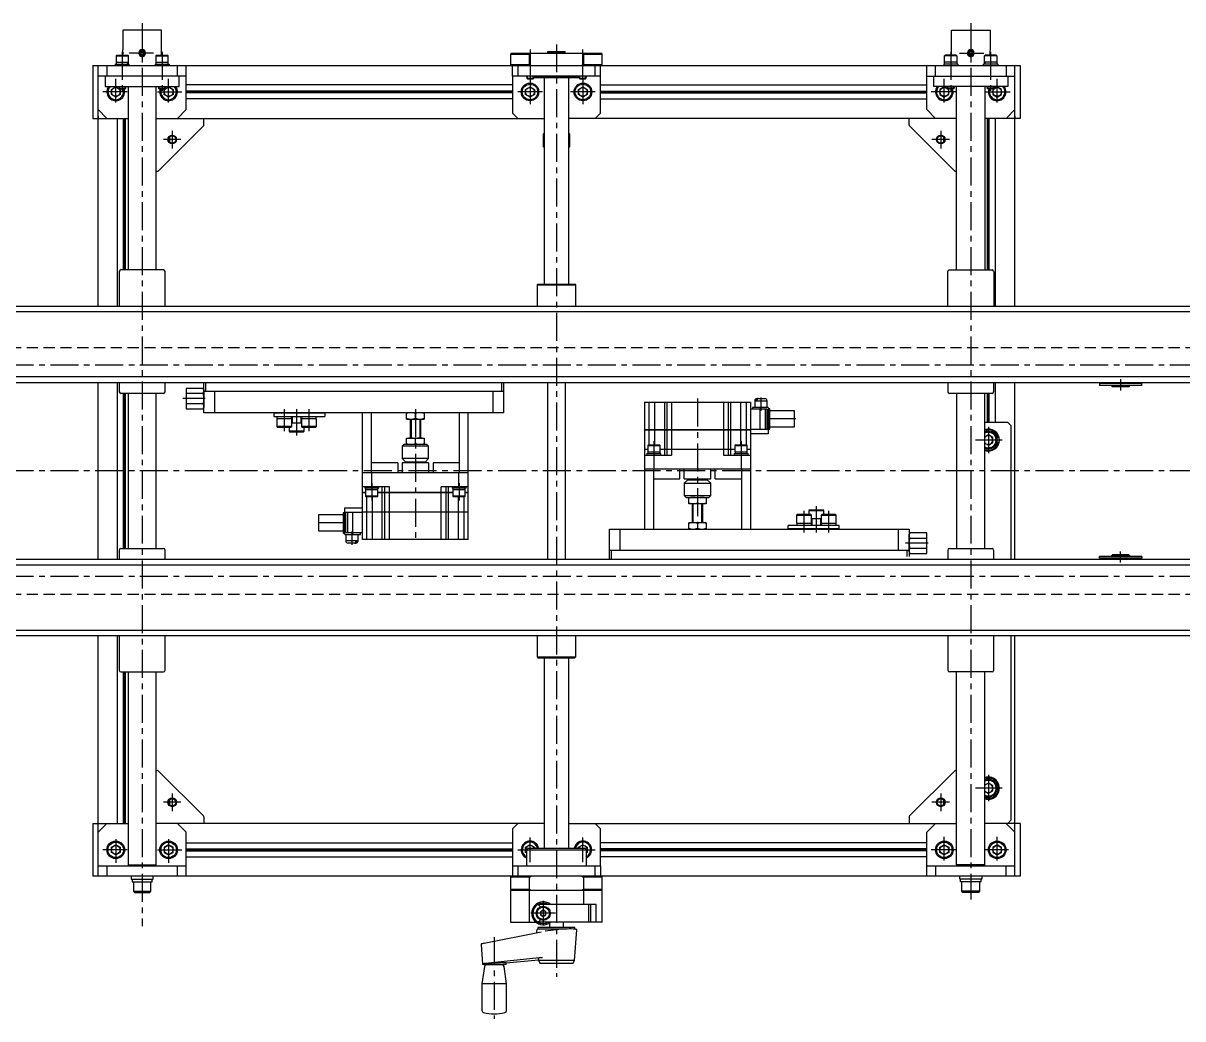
# Model space of a CAD drawing. Extents: x -5 to 1675, y -24 to 989.
# Drawn here: x 605 to 1263, y 405 to 970 of the extents above; entities that cross this region are included whole.
import ezdxf

# ---------------------------------------------------------------- set-up
doc = ezdxf.new("R2010")
doc.units = 0
doc.header["$LTSCALE"] = 0.5
doc.linetypes.add('CENTER', pattern=[50.8, 31.75, -6.35, 6.35, -6.35])
doc.linetypes.add('DASHED', pattern=[19.05, 12.7, -6.35])
doc.layers.get('0').update_dxf_attribs({"linetype": 'CONTINUOUS'})
for name, color, linetype in [('MSM_CENTER', 1, 'CENTER'), ('MSM_CONTINUOUS', 7, 'CONTINUOUS'), ('MSM_DASHED', 4, 'DASHED'), ('MSM_NARROW', 5, 'CONTINUOUS')]:
    doc.layers.add(name, color=color, linetype=linetype)

msp = doc.modelspace()

# ---------------------------------------------------------------- linework, layer by layer
at = {"color": 7, "linetype": 'CONTINUOUS'}
for p, q in [((1215.61, 765.8), (1215.61, 764.8)), ((1239.61, 765.8), (1215.61, 765.8)), ((1239.61, 764.8), (1215.61, 764.8)), ((1217.61, 766.3), (1217.61, 765.8)), ((1222.61, 764.8), (1222.61, 764.3)), ((1222.61, 764.3), (1222.91, 764)), ((1222.61, 764.3), (1232.61, 764.3)), ((1232.31, 764), (1222.91, 764)), ((1232.31, 764), (1232.61, 764.3)), ((1232.61, 764.3), (1232.61, 764.8)), ((1237.61, 765.8), (1237.61, 766.3)), ((1239.61, 764.8), (1239.61, 765.8)), ((1215.61, 666.8), (1215.61, 667.8)), ((1239.61, 667.8), (1215.61, 667.8)), ((1239.61, 666.8), (1215.61, 666.8)), ((1217.61, 666.3), (1217.61, 666.8)), ((1222.61, 668.3), (1222.91, 668.6)), ((1222.61, 667.8), (1222.61, 668.3)), ((1222.61, 668.3), (1232.61, 668.3)), ((1232.31, 668.6), (1222.91, 668.6)), ((1232.31, 668.6), (1232.61, 668.3)), ((1232.61, 668.3), (1232.61, 667.8)), ((1237.61, 666.8), (1237.61, 666.3)), ((1239.61, 667.8), (1239.61, 666.8))]:
    msp.add_line(p, q, dxfattribs=at)
at = {"layer": 'MSM_CENTER'}
for p, q in [((672.61, 970.3), (672.61, 457.99)), ((1142.61, 970.3), (1142.61, 473.2)), ((661.29, 954.1), (661.29, 931.1)), ((683.89, 954.1), (683.89, 931.1)), ((892.76, 955.3), (892.76, 936.8)), ((907.61, 958.3), (907.61, 429.18)), ((922.46, 955.3), (922.46, 936.8)), ((1131.29, 954.1), (1131.29, 931.1)), ((1153.89, 954.1), (1153.89, 931.1)), ((679.02, 953.31), (665.21, 953.31)), ((1136.21, 953.31), (1150.02, 953.31)), ((657.61, 925.3), (657.61, 938.71)), ((687.61, 925.3), (687.61, 938.71)), ((892.61, 938.3), (892.61, 924.3)), ((922.61, 938.3), (922.61, 924.3)), ((1127.61, 925.3), (1127.61, 938.71)), ((1157.61, 925.3), (1157.61, 938.71)), ((664.02, 931.31), (650.21, 931.31)), ((681.21, 931.31), (695.02, 931.31)), ((899.61, 931.3), (885.61, 931.3)), ((929.61, 931.3), (915.61, 931.3)), ((1134.02, 931.31), (1120.21, 931.31)), ((1151.21, 931.31), (1165.02, 931.31)), ((689.61, 909.3), (689.61, 899.3)), ((1125.61, 909.3), (1125.61, 899.3)), ((694.61, 904.3), (684.61, 904.3)), ((1130.61, 904.3), (1120.61, 904.3)), ((1423.83, 776.3), (391.43, 776.3)), ((1227.61, 768.3), (1227.61, 762)), ((708.36, 757.3), (695.61, 757.3)), ((987.61, 757.3), (987.61, 681.3)), ((1023.61, 758), (1023.61, 750.3)), ((753.21, 751.3), (753.21, 738.9)), ((760.21, 751.3), (760.21, 736.3)), ((767.21, 751.3), (767.21, 738.9)), ((827.61, 751.3), (827.61, 675.3)), ((1043.36, 745.8), (1025.61, 745.8)), ((1152.61, 741.29), (1152.61, 726.4)), ((962.86, 733.1), (962.86, 723.3)), ((1012.36, 733.1), (1012.36, 723.3)), ((1160.36, 733.8), (1145.21, 733.8)), ((1423.83, 716.3), (391.43, 716.3)), ((802.86, 709.3), (802.86, 699.5)), ((852.36, 709.3), (852.36, 699.5)), ((1048.01, 693.7), (1048.01, 681.4)), ((1055.01, 696.3), (1055.01, 681.3)), ((1062.01, 693.7), (1062.01, 681.4)), ((788.36, 686.8), (770.61, 686.8)), ((791.61, 682), (791.61, 674.3)), ((1118.36, 675.3), (1105.61, 675.3)), ((1227.61, 664.3), (1227.61, 670.6)), ((1423.83, 656.3), (391.43, 656.3)), ((1152.61, 543.79), (1152.61, 528.9)), ((689.61, 533.3), (689.61, 523.3)), ((1125.61, 533.3), (1125.61, 523.3)), ((1160.36, 536.3), (1145.21, 536.3)), ((694.61, 528.3), (684.61, 528.3)), ((1130.61, 528.3), (1120.61, 528.3)), ((657.61, 507.31), (657.61, 493.9)), ((687.61, 507.31), (687.61, 493.9)), ((892.61, 494.3), (892.61, 508.3)), ((922.61, 494.3), (922.61, 508.3)), ((1127.61, 495.3), (1127.61, 508.71)), ((1157.61, 495.3), (1157.61, 508.71)), ((664.02, 501.3), (650.21, 501.3)), ((681.21, 501.3), (695.02, 501.3)), ((885.61, 501.3), (899.61, 501.3)), ((915.61, 501.3), (929.61, 501.3)), ((1134.02, 501.31), (1120.21, 501.31)), ((1164.02, 501.31), (1150.21, 501.31)), ((900.11, 472.3), (900.11, 458.3)), ((907.11, 465.3), (893.11, 465.3)), ((872.32, 451.86), (872.32, 405.45))]:
    msp.add_line(p, q, dxfattribs=at)
at = {"layer": 'MSM_CONTINUOUS'}
for p, q in [((661.61, 966.3), (661.61, 955.28)), ((683.61, 966.3), (661.61, 966.3)), ((683.61, 952.1), (683.61, 966.3)), ((1131.61, 952.1), (1131.61, 966.3)), ((1131.61, 966.3), (1153.61, 966.3)), ((1153.61, 966.3), (1153.61, 955.28)), ((671.52, 953.67), (672.38, 954.44)), ((672.38, 954.44), (673.47, 954.07)), ((673.47, 954.07), (673.71, 952.94)), ((902.95, 954.3), (902.61, 953.97)), ((902.61, 953.97), (902.61, 953.3)), ((902.61, 953.97), (905.97, 953.97)), ((902.95, 954.3), (906.08, 954.3)), ((905.97, 953.97), (912.61, 953.97)), ((906.08, 954.3), (912.28, 954.3)), ((912.61, 953.97), (912.28, 954.3)), ((912.61, 953.3), (912.61, 953.97)), ((1141.75, 954.07), (1141.52, 952.94)), ((1142.85, 954.44), (1141.75, 954.07)), ((1143.71, 953.67), (1142.85, 954.44)), ((658.19, 952.1), (657.79, 951.7)), ((658.19, 952.1), (657.79, 951.7)), ((657.79, 951.7), (657.79, 947.1)), ((657.79, 951.7), (664.79, 951.7)), ((657.79, 948.1), (664.79, 948.1)), ((658.19, 952.1), (664.39, 952.1)), ((664.79, 951.7), (664.39, 952.1)), ((664.79, 951.7), (664.39, 952.1)), ((664.45, 947.1), (664.45, 948.1)), ((664.79, 947.1), (664.79, 951.7)), ((670.77, 953.15), (670.77, 953.47)), ((671.75, 952.54), (671.52, 953.67)), ((672.85, 952.17), (671.75, 952.54)), ((673.71, 952.94), (672.85, 952.17)), ((674.46, 953.15), (674.46, 953.47)), ((680.82, 952.1), (680.42, 951.7)), ((680.82, 952.1), (680.42, 951.7)), ((680.42, 951.7), (680.42, 947.1)), ((680.42, 951.7), (687.36, 951.7)), ((680.42, 948.1), (687.42, 948.1)), ((680.82, 952.1), (686.96, 952.1)), ((686.96, 952.1), (687.02, 952.1)), ((687.42, 951.7), (687.02, 952.1)), ((687.42, 951.7), (687.02, 952.1)), ((687.36, 951.7), (687.42, 951.7)), ((687.42, 948.1), (687.42, 951.7)), ((687.42, 948.1), (687.42, 951.7)), ((687.42, 947.1), (687.42, 948.1)), ((687.42, 947.1), (687.42, 948.1)), ((687.42, 947.1), (687.42, 948.1)), ((687.42, 947.1), (687.42, 948.1)), ((882.11, 953.3), (881.61, 952.8)), ((881.61, 952.8), (881.61, 946.8)), ((881.61, 952.8), (892.27, 952.8)), ((882.11, 953.3), (933.11, 953.3)), ((892.27, 952.8), (893.13, 953.3)), ((892.27, 946.8), (892.27, 952.8)), ((922.06, 953.3), (922.93, 952.8)), ((922.93, 952.8), (933.61, 952.8)), ((922.93, 952.8), (922.93, 946.8)), ((933.61, 952.8), (933.11, 953.3)), ((933.61, 946.8), (933.61, 952.8)), ((1127.76, 951.7), (1128.16, 952.1)), ((1127.76, 951.7), (1128.16, 952.1)), ((1127.76, 948.1), (1127.76, 951.7)), ((1127.76, 948.1), (1127.76, 951.7)), ((1127.83, 951.7), (1127.76, 951.7)), ((1127.76, 947.1), (1127.76, 948.1)), ((1127.76, 947.1), (1127.76, 948.1)), ((1127.76, 947.1), (1127.76, 948.1)), ((1127.76, 947.1), (1127.76, 948.1)), ((1134.76, 948.1), (1127.76, 948.1)), ((1134.76, 951.7), (1127.83, 951.7)), ((1128.22, 952.1), (1128.16, 952.1)), ((1134.36, 952.1), (1128.22, 952.1)), ((1134.36, 952.1), (1134.76, 951.7)), ((1134.36, 952.1), (1134.76, 951.7)), ((1134.76, 951.7), (1134.76, 947.1)), ((1140.77, 953.15), (1140.77, 953.47)), ((1141.52, 952.94), (1142.38, 952.17)), ((1142.38, 952.17), (1143.47, 952.54)), ((1143.47, 952.54), (1143.71, 953.67)), ((1144.46, 953.15), (1144.46, 953.47)), ((1150.39, 951.7), (1150.79, 952.1)), ((1150.39, 951.7), (1150.79, 952.1)), ((1150.39, 947.1), (1150.39, 951.7)), ((1157.39, 951.7), (1150.39, 951.7)), ((1157.39, 948.1), (1150.39, 948.1)), ((1150.74, 947.1), (1150.74, 948.1)), ((1156.99, 952.1), (1150.79, 952.1)), ((1156.99, 952.1), (1157.39, 951.7)), ((1156.99, 952.1), (1157.39, 951.7)), ((1157.39, 951.7), (1157.39, 947.1)), ((644.61, 946.3), (644.61, 916.3)), ((644.61, 946.3), (1170.61, 946.3)), ((647.61, 809.8), (647.61, 946.3)), ((652.61, 946.3), (652.61, 940.3)), ((657.29, 947.1), (657.29, 946.3)), ((657.29, 947.1), (657.29, 946.3)), ((657.29, 947.1), (665.22, 947.1)), ((665.22, 947.1), (665.29, 947.1)), ((665.29, 946.3), (665.29, 947.1)), ((665.29, 946.3), (665.29, 947.1)), ((679.92, 947.1), (687.92, 947.1)), ((679.92, 947.1), (679.92, 946.3)), ((687.92, 947.1), (687.92, 946.3)), ((692.61, 940.3), (692.61, 946.3)), ((697.61, 921.3), (697.61, 946.3)), ((881.61, 946.8), (882.11, 946.3)), ((881.61, 946.8), (892.27, 946.8)), ((882.61, 940.3), (882.61, 946.3)), ((885.61, 946.3), (885.61, 940.3)), ((893.13, 946.3), (892.27, 946.8)), ((922.93, 946.8), (922.06, 946.3)), ((922.93, 946.8), (933.61, 946.8)), ((929.61, 940.3), (929.61, 946.3)), ((932.61, 919.3), (932.61, 946.3)), ((933.11, 946.3), (933.61, 946.8)), ((1117.61, 921.3), (1117.61, 946.3)), ((1122.61, 940.3), (1122.61, 946.3)), ((1135.26, 947.1), (1127.26, 947.1)), ((1127.26, 947.1), (1127.26, 946.3)), ((1135.26, 947.1), (1135.26, 946.3)), ((1149.89, 946.3), (1149.89, 947.1)), ((1149.89, 946.3), (1149.89, 947.1)), ((1149.97, 947.1), (1149.89, 947.1)), ((1157.89, 947.1), (1149.97, 947.1)), ((1157.89, 947.1), (1157.89, 946.3)), ((1157.89, 947.1), (1157.89, 946.3)), ((1162.61, 946.3), (1162.61, 940.3)), ((1167.61, 809.8), (1167.61, 946.3)), ((1170.61, 946.3), (1170.61, 916.3)), ((697.61, 940.3), (647.61, 940.3)), ((651.61, 940.3), (651.61, 934.3)), ((651.61, 934.3), (693.61, 934.3)), ((655.11, 932.75), (657.61, 934.19)), ((657.61, 934.19), (660.11, 932.75)), ((659.29, 934.3), (659.29, 933.48)), ((663.29, 933.48), (663.29, 934.3)), ((664.61, 934.3), (664.61, 830.3)), ((680.61, 830.3), (680.61, 934.3)), ((681.89, 934.3), (681.89, 933.48)), ((685.11, 932.75), (687.61, 934.19)), ((685.89, 933.48), (685.89, 934.3)), ((687.61, 934.19), (690.11, 932.75)), ((693.61, 934.3), (693.61, 940.3)), ((882.61, 935.3), (697.61, 935.3)), ((932.61, 940.3), (882.61, 940.3)), ((882.61, 940.3), (882.61, 919.3)), ((890.11, 932.75), (892.61, 934.19)), ((890.61, 940.3), (890.61, 939.8)), ((890.61, 939.8), (890.76, 939.65)), ((890.61, 939.8), (890.76, 939.8)), ((890.76, 940.3), (890.76, 939.18)), ((890.76, 939.18), (891.14, 938.8)), ((890.76, 939.18), (894.76, 939.18)), ((891.14, 938.8), (894.38, 938.8)), ((892.61, 934.19), (895.11, 932.75)), ((894.38, 938.8), (894.76, 939.18)), ((894.76, 939.18), (894.76, 940.3)), ((894.76, 939.8), (920.46, 939.8)), ((920.46, 939.3), (894.76, 939.3)), ((900.61, 939.3), (900.61, 822.3)), ((914.61, 822.3), (914.61, 939.3)), ((920.11, 932.75), (922.61, 934.19)), ((920.46, 940.3), (920.46, 939.18)), ((920.46, 939.18), (920.84, 938.8)), ((920.46, 939.18), (924.46, 939.18)), ((920.84, 938.8), (924.08, 938.8)), ((922.61, 934.19), (925.11, 932.75)), ((924.08, 938.8), (924.46, 939.18)), ((924.46, 939.18), (924.46, 940.3)), ((924.46, 939.65), (924.61, 939.8)), ((924.46, 939.8), (924.61, 939.8)), ((924.61, 939.8), (924.61, 940.3)), ((932.61, 935.3), (1117.61, 935.3)), ((1117.61, 940.3), (1167.61, 940.3)), ((1121.61, 934.3), (1121.61, 940.3)), ((1163.61, 934.3), (1121.61, 934.3)), ((1127.61, 934.19), (1125.11, 932.75)), ((1130.11, 932.75), (1127.61, 934.19)), ((1129.29, 933.48), (1129.29, 934.3)), ((1133.29, 934.3), (1133.29, 933.48)), ((1134.61, 830.3), (1134.61, 934.3)), ((1150.61, 934.3), (1150.61, 830.3)), ((1151.89, 933.48), (1151.89, 934.3)), ((1157.61, 934.19), (1155.11, 932.75)), ((1155.89, 934.3), (1155.89, 933.48)), ((1160.11, 932.75), (1157.61, 934.19)), ((1163.61, 940.3), (1163.61, 934.3)), ((655.11, 929.86), (655.11, 932.75)), ((657.61, 928.42), (655.11, 929.86)), ((660.11, 929.86), (657.61, 928.42)), ((659.29, 933.48), (659.67, 933.1)), ((659.29, 933.48), (663.29, 933.48)), ((659.67, 933.1), (662.91, 933.1)), ((660.11, 932.75), (660.11, 929.86)), ((662.91, 933.1), (663.29, 933.48)), ((681.89, 933.48), (682.27, 933.1)), ((681.89, 933.48), (685.89, 933.48)), ((682.27, 933.1), (685.51, 933.1)), ((685.11, 929.86), (685.11, 932.75)), ((687.61, 928.42), (685.11, 929.86)), ((685.51, 933.1), (685.89, 933.48)), ((690.11, 929.86), (687.61, 928.42)), ((690.11, 932.75), (690.11, 929.86)), ((882.61, 931.82), (697.61, 931.82)), ((882.61, 931.3), (697.61, 931.3)), ((882.61, 930.79), (697.61, 930.79)), ((890.11, 929.86), (890.11, 932.75)), ((892.61, 928.42), (890.11, 929.86)), ((895.11, 929.86), (892.61, 928.42)), ((895.11, 932.75), (895.11, 929.86)), ((920.11, 929.86), (920.11, 932.75)), ((922.61, 928.42), (920.11, 929.86)), ((925.11, 929.86), (922.61, 928.42)), ((925.11, 932.75), (925.11, 929.86)), ((932.61, 931.82), (1117.61, 931.82)), ((932.61, 931.3), (1117.61, 931.3)), ((932.61, 930.79), (1117.61, 930.79)), ((1125.11, 932.75), (1125.11, 929.86)), ((1125.11, 929.86), (1127.61, 928.42)), ((1127.61, 928.42), (1130.11, 929.86)), ((1129.67, 933.1), (1129.29, 933.48)), ((1133.29, 933.48), (1129.29, 933.48)), ((1132.91, 933.1), (1129.67, 933.1)), ((1130.11, 929.86), (1130.11, 932.75)), ((1133.29, 933.48), (1132.91, 933.1)), ((1152.27, 933.1), (1151.89, 933.48)), ((1155.89, 933.48), (1151.89, 933.48)), ((1155.51, 933.1), (1152.27, 933.1)), ((1155.11, 932.75), (1155.11, 929.86)), ((1155.11, 929.86), (1157.61, 928.42)), ((1155.89, 933.48), (1155.51, 933.1)), ((1157.61, 928.42), (1160.11, 929.86)), ((1160.11, 929.86), (1160.11, 932.75)), ((647.61, 921.3), (652.61, 916.3)), ((692.61, 916.3), (697.61, 921.3)), ((882.61, 927.3), (697.61, 927.3)), ((932.61, 927.3), (1117.61, 927.3)), ((1122.61, 916.3), (1117.61, 921.3)), ((1167.61, 921.3), (1162.61, 916.3)), ((644.61, 916.3), (664.61, 916.3)), ((647.61, 917.6), (647.61, 916.3)), ((658.61, 809.8), (658.61, 916.3)), ((662.09, 830.3), (662.09, 916.3)), ((662.61, 830.3), (662.61, 916.3)), ((663.13, 830.3), (663.13, 916.3)), ((680.63, 916.3), (900.61, 916.3)), ((707.61, 912.72), (707.61, 916.3)), ((882.61, 919.3), (885.61, 916.3)), ((1134.63, 916.3), (914.63, 916.3)), ((929.61, 916.3), (932.61, 919.3)), ((1107.61, 912.72), (1107.61, 916.3)), ((1170.61, 916.3), (1150.61, 916.3)), ((1152.09, 830.3), (1152.09, 916.3)), ((1152.61, 830.3), (1152.61, 916.3)), ((1153.13, 830.3), (1153.13, 916.3)), ((1156.61, 809.8), (1156.61, 916.3)), ((1167.61, 917.6), (1167.61, 916.3)), ((681.91, 886.6), (707.32, 912.01)), ((900.61, 907.8), (900.11, 907.3)), ((915.11, 907.3), (914.61, 907.8)), ((1133.32, 886.6), (1107.91, 912.01)), ((688.11, 905.7), (688.1, 905.72)), ((688.11, 905.7), (688.11, 902.88)), ((900.11, 907.3), (900.11, 900.3)), ((900.61, 907.3), (900.11, 907.3)), ((915.11, 907.3), (914.61, 907.3)), ((915.11, 900.3), (915.11, 907.3)), ((1127.11, 905.7), (1127.12, 905.72)), ((1127.11, 905.7), (1127.11, 902.88)), ((900.11, 900.3), (900.61, 899.8)), ((900.61, 900.3), (900.11, 900.3)), ((914.61, 899.8), (915.11, 900.3)), ((915.11, 900.3), (914.61, 900.3)), ((680.61, 886.3), (681.2, 886.3)), ((1134.61, 886.3), (1134.03, 886.3)), ((659.61, 829.37), (659.61, 809.8)), ((684.67, 830.3), (660.55, 830.3)), ((685.61, 809.8), (685.61, 829.37)), ((1129.61, 809.8), (1129.61, 829.37)), ((1130.55, 830.3), (1154.67, 830.3)), ((1155.61, 829.37), (1155.61, 809.8)), ((897.11, 822.3), (896.61, 821.8)), ((897.11, 822.3), (918.11, 822.3)), ((918.61, 821.8), (918.11, 822.3)), ((896.61, 821.8), (896.61, 809.8)), ((896.61, 821.8), (918.61, 821.8)), ((918.61, 809.8), (918.61, 821.8)), ((397.61, 809.8), (1417.63, 809.8)), ((399.13, 806.8), (1417.63, 806.8)), ((405.63, 769.8), (1409.63, 769.8)), ((1419.81, 766.3), (395.41, 766.3)), ((647.61, 666.3), (647.61, 766.3)), ((658.61, 666.3), (658.61, 766.3)), ((659.61, 766.3), (659.61, 761.24)), ((685.61, 761.24), (685.61, 766.3)), ((707.17, 763.08), (697.61, 763.08)), ((697.61, 763.08), (697.61, 751.53)), ((707.61, 762.3), (707.17, 763.08)), ((707.61, 749.3), (707.61, 766.3)), ((708.61, 766.3), (708.61, 761.3)), ((876.61, 761.3), (876.61, 766.3)), ((877.61, 766.3), (877.61, 749.3)), ((902.56, 766.3), (902.56, 666.3)), ((912.66, 666.3), (912.66, 766.3)), ((1129.61, 766.3), (1129.61, 761.24)), ((1155.61, 761.24), (1155.61, 766.3)), ((1156.61, 743.8), (1156.61, 766.3)), ((1167.61, 666.3), (1167.61, 766.3)), ((681.14, 760.3), (660.55, 760.3)), ((662.09, 672.3), (662.09, 760.3)), ((662.61, 672.3), (662.61, 760.3)), ((663.13, 672.3), (663.13, 760.3)), ((664.61, 760.3), (664.61, 672.3)), ((680.61, 672.3), (680.61, 760.3)), ((684.67, 760.3), (681.14, 760.3)), ((707.17, 760.19), (697.61, 760.19)), ((707.61, 762.3), (707.61, 752.3)), ((877.61, 761.3), (707.61, 761.3)), ((713.61, 761.3), (713.61, 749.3)), ((871.61, 749.3), (871.61, 761.3)), ((1021.41, 757.3), (1025.81, 757.3)), ((1154.67, 760.3), (1130.55, 760.3)), ((1134.61, 760.3), (1134.61, 672.3)), ((1150.61, 672.3), (1150.61, 760.3)), ((1152.09, 743.8), (1152.09, 760.3)), ((1152.61, 743.8), (1152.61, 760.3)), ((1153.13, 743.8), (1153.13, 760.3)), ((707.17, 754.42), (697.61, 754.42)), ((697.61, 751.53), (707.17, 751.53)), ((707.61, 752.3), (707.17, 751.53)), ((957.61, 755.3), (957.61, 739.7)), ((957.61, 755.3), (1017.61, 755.3)), ((959.96, 755.3), (959.96, 739.7)), ((963.25, 755.3), (963.25, 739.7)), ((968.82, 755.3), (968.82, 739.7)), ((970.18, 755.3), (970.18, 739.7)), ((972.92, 755.3), (972.92, 725.3)), ((1002.3, 755.3), (1002.3, 739.7)), ((1005.04, 755.3), (1005.04, 739.7)), ((1006.4, 755.3), (1006.4, 739.7)), ((1011.97, 755.3), (1011.97, 739.7)), ((1015.26, 755.3), (1015.26, 739.7)), ((1017.61, 755.3), (1017.61, 728.65)), ((1027.01, 751.3), (1017.61, 751.3)), ((1018.81, 752.3), (1018.81, 751.3)), ((1027.61, 752.3), (1018.81, 752.3)), ((1020.11, 756), (1020.11, 752.3)), ((1020.11, 756), (1027.11, 756)), ((1021.35, 756.3), (1020.99, 756.3)), ((1023.03, 751.3), (1023.03, 739.8)), ((1023.11, 752.3), (1023.11, 751.3)), ((1025.92, 751.3), (1025.92, 739.8)), ((1027.01, 751.3), (1027.01, 739.8)), ((1027.11, 752.3), (1027.11, 756)), ((1027.61, 752.3), (1027.61, 737.3)), ((1028.61, 751.6), (1027.61, 751.6)), ((1028.61, 740), (1028.61, 751.6)), ((1042.61, 750.3), (1028.61, 750.3)), ((1042.61, 741.3), (1042.61, 750.3)), ((877.61, 749.3), (707.61, 749.3)), ((747.21, 749.2), (747.21, 749.3)), ((747.21, 749.2), (747.21, 747.2)), ((747.21, 749.2), (776.21, 749.2)), ((747.21, 747.2), (776.21, 747.2)), ((748.96, 747.2), (748.96, 741.4)), ((757.46, 745.9), (748.96, 745.9)), ((749.21, 749.2), (749.21, 749.3)), ((757.33, 745.9), (757.33, 747.2)), ((757.46, 741.4), (757.46, 745.9)), ((762.96, 743.3), (757.46, 743.3)), ((757.71, 747.2), (757.71, 743.3)), ((762.71, 743.3), (762.71, 747.2)), ((762.96, 747.2), (762.96, 741.4)), ((771.46, 745.9), (762.96, 745.9)), ((771.33, 745.9), (771.33, 747.2)), ((771.46, 741.4), (771.46, 745.9)), ((774.21, 749.2), (774.21, 749.3)), ((776.21, 749.2), (776.21, 749.3)), ((776.21, 749.2), (776.21, 747.2)), ((797.61, 704), (797.61, 749.3)), ((802.61, 715.3), (802.61, 749.3)), ((822.61, 745.7), (822.61, 749.3)), ((822.61, 745.7), (832.61, 745.7)), ((822.61, 745.7), (832.61, 745.7)), ((824.61, 745.7), (824.61, 734.9)), ((827.61, 746.15), (827.61, 748.86)), ((830.61, 734.9), (830.61, 745.7)), ((832.61, 749.3), (832.61, 745.7)), ((852.61, 715.3), (852.61, 749.3)), ((857.61, 704), (857.61, 749.3)), ((1163.61, 743.8), (1150.61, 743.8)), ((1165.61, 741.8), (1163.61, 743.8)), ((748.96, 741.4), (749.45, 740.9)), ((757.46, 741.4), (748.96, 741.4)), ((756.97, 740.9), (749.45, 740.9)), ((755.96, 740.9), (755.96, 738.8)), ((755.96, 738.8), (756.45, 738.3)), ((764.46, 738.8), (755.96, 738.8)), ((763.97, 738.3), (756.45, 738.3)), ((756.97, 740.9), (757.46, 741.4)), ((762.96, 741.4), (763.45, 740.9)), ((771.46, 741.4), (762.96, 741.4)), ((770.97, 740.9), (763.45, 740.9)), ((763.97, 738.3), (764.46, 738.8)), ((764.46, 738.8), (764.46, 740.9)), ((770.97, 740.9), (771.46, 741.4)), ((957.61, 739.7), (1017.61, 739.7)), ((957.61, 739.65), (957.61, 728.65)), ((957.61, 739.65), (1017.61, 739.65)), ((957.66, 739.65), (957.66, 739.7)), ((959.96, 739.65), (959.96, 731.1)), ((959.97, 739.65), (959.97, 739.7)), ((963.25, 739.65), (963.25, 731.1)), ((963.26, 739.65), (963.26, 739.7)), ((968.82, 739.65), (968.82, 728.65)), ((968.87, 739.65), (968.87, 739.7)), ((970.18, 739.65), (970.18, 728.65)), ((970.23, 739.65), (970.23, 739.7)), ((1002.3, 739.65), (1002.3, 739.7)), ((1002.3, 739.65), (1002.3, 725.3)), ((1005, 739.65), (1005, 739.7)), ((1005.04, 739.65), (1005.04, 728.65)), ((1006.36, 739.65), (1006.36, 739.7)), ((1006.4, 739.65), (1006.4, 728.65)), ((1011.96, 739.65), (1011.96, 739.7)), ((1011.97, 739.65), (1011.97, 731.1)), ((1015.25, 739.65), (1015.25, 739.7)), ((1015.26, 739.65), (1015.26, 731.1)), ((1027.61, 739.8), (1017.61, 739.8)), ((1027.61, 737.3), (1017.61, 737.3)), ((1027.61, 740), (1028.61, 740)), ((1028.61, 741.3), (1042.61, 741.3)), ((1165.61, 666.3), (1165.61, 741.8)), ((821.11, 731.3), (820.11, 730.3)), ((820.11, 730.3), (820.11, 723.3)), ((835.11, 730.3), (820.11, 730.3)), ((834.11, 731.3), (821.11, 731.3)), ((822.61, 734.9), (832.61, 734.9)), ((822.61, 731.3), (822.61, 734.9)), ((827.61, 731.75), (827.61, 734.46)), ((832.61, 734.9), (832.61, 731.3)), ((835.11, 730.3), (834.11, 731.3)), ((835.11, 723.3), (835.11, 730.3)), ((959.76, 731.1), (959.36, 730.7)), ((959.36, 730.7), (959.36, 727.1)), ((959.36, 730.7), (966.36, 730.7)), ((959.76, 731.1), (965.96, 731.1)), ((966.36, 730.7), (965.96, 731.1)), ((966.36, 727.1), (966.36, 730.7)), ((1009.26, 731.1), (1008.86, 730.7)), ((1008.86, 730.7), (1008.86, 727.1)), ((1008.86, 730.7), (1015.86, 730.7)), ((1009.26, 731.1), (1015.46, 731.1)), ((1015.86, 730.7), (1015.46, 731.1)), ((1015.86, 727.1), (1015.86, 730.7)), ((1152.6, 736.69), (1150.61, 735.53)), ((1150.61, 732.07), (1152.62, 730.92)), ((1155.11, 735.26), (1152.6, 736.69)), ((1152.62, 730.92), (1155.12, 732.37)), ((1155.12, 732.37), (1155.11, 735.26)), ((1157.4, 735.26), (1158.18, 735.26)), ((1158.18, 732.38), (1157.41, 732.38)), ((957.61, 728.65), (959.36, 728.65)), ((957.61, 728.6), (959.36, 728.6)), ((957.61, 728.6), (957.61, 683.3)), ((957.61, 725.3), (972.92, 725.3)), ((957.66, 728.65), (957.66, 728.6)), ((958.86, 726.1), (958.86, 725.3)), ((958.86, 726.1), (966.86, 726.1)), ((959.36, 727.1), (966.36, 727.1)), ((959.47, 727.1), (959.47, 726.1)), ((962.91, 725.3), (962.91, 717.3)), ((966.36, 728.65), (1008.86, 728.65)), ((966.36, 728.6), (1008.86, 728.6)), ((966.36, 726.1), (966.36, 727.1)), ((966.36, 726.1), (966.36, 727.1)), ((966.86, 725.3), (966.86, 726.1)), ((968.82, 728.6), (968.82, 725.3)), ((968.87, 728.65), (968.87, 728.6)), ((970.18, 728.6), (970.18, 725.3)), ((970.23, 728.65), (970.23, 728.6)), ((1002.3, 725.3), (1017.61, 725.3)), ((1005, 728.65), (1005, 728.6)), ((1005.04, 728.6), (1005.04, 725.3)), ((1006.36, 728.65), (1006.36, 728.6)), ((1006.4, 728.6), (1006.4, 725.3)), ((1008.36, 726.1), (1008.36, 725.3)), ((1008.36, 726.1), (1016.36, 726.1)), ((1008.86, 727.1), (1015.86, 727.1)), ((1008.97, 727.1), (1008.97, 726.1)), ((1012.31, 725.3), (1012.31, 717.3)), ((1015.86, 728.65), (1017.61, 728.65)), ((1015.86, 728.6), (1017.61, 728.6)), ((1015.86, 726.1), (1015.86, 727.1)), ((1015.86, 726.1), (1015.86, 727.1)), ((1016.36, 725.3), (1016.36, 726.1)), ((1017.56, 728.65), (1017.56, 728.6)), ((1017.61, 728.6), (1017.61, 683.3)), ((817.61, 720.8), (802.61, 720.8)), ((817.61, 720.8), (817.61, 715.3)), ((820.11, 723.3), (822.11, 721.3)), ((835.11, 723.3), (820.11, 723.3)), ((835.11, 720.8), (820.11, 720.8)), ((820.11, 720.8), (820.11, 715.3)), ((833.11, 721.3), (822.11, 721.3)), ((833.11, 721.3), (835.11, 723.3)), ((835.11, 720.8), (835.11, 715.3)), ((852.61, 720.8), (837.61, 720.8)), ((837.61, 720.8), (837.61, 715.3)), ((1017.61, 717.3), (957.61, 717.3)), ((962.61, 717.3), (962.61, 683.3)), ((977.61, 711.8), (977.61, 717.3)), ((980.11, 711.8), (980.11, 717.3)), ((995.11, 711.8), (995.11, 717.3)), ((997.61, 711.8), (997.61, 717.3)), ((1012.61, 717.3), (1012.61, 683.3)), ((797.61, 715.3), (857.61, 715.3)), ((802.91, 707.3), (802.91, 715.3)), ((852.31, 707.3), (852.31, 715.3)), ((962.61, 711.8), (977.61, 711.8)), ((980.11, 711.8), (995.11, 711.8)), ((982.11, 711.3), (980.11, 709.3)), ((982.11, 711.3), (993.11, 711.3)), ((995.11, 709.3), (993.11, 711.3)), ((997.61, 711.8), (1012.61, 711.8)), ((812.92, 707.3), (797.61, 707.3)), ((799.36, 704), (797.61, 704)), ((799.36, 703.95), (797.61, 703.95)), ((797.61, 677.3), (797.61, 703.95)), ((797.66, 703.95), (797.66, 704)), ((798.86, 707.3), (798.86, 706.5)), ((806.86, 706.5), (798.86, 706.5)), ((799.36, 706.5), (799.36, 705.5)), ((799.36, 706.5), (799.36, 705.5)), ((799.36, 705.5), (799.36, 701.9)), ((806.36, 705.5), (799.36, 705.5)), ((806.25, 705.5), (806.25, 706.5)), ((806.36, 701.9), (806.36, 705.5)), ((848.86, 704), (806.36, 704)), ((848.86, 703.95), (806.36, 703.95)), ((806.86, 706.5), (806.86, 707.3)), ((808.82, 704), (808.82, 707.3)), ((808.82, 692.95), (808.82, 703.95)), ((808.87, 703.95), (808.87, 704)), ((810.18, 704), (810.18, 707.3)), ((810.18, 692.95), (810.18, 703.95)), ((810.23, 703.95), (810.23, 704)), ((812.92, 692.95), (812.92, 707.3)), ((857.61, 707.3), (842.3, 707.3)), ((842.3, 677.3), (842.3, 707.3)), ((845, 703.95), (845, 704)), ((845.04, 704), (845.04, 707.3)), ((845.04, 692.95), (845.04, 703.95)), ((846.36, 703.95), (846.36, 704)), ((846.4, 704), (846.4, 707.3)), ((846.4, 692.95), (846.4, 703.95)), ((848.36, 707.3), (848.36, 706.5)), ((856.36, 706.5), (848.36, 706.5)), ((848.86, 706.5), (848.86, 705.5)), ((848.86, 706.5), (848.86, 705.5)), ((848.86, 705.5), (848.86, 701.9)), ((855.86, 705.5), (848.86, 705.5)), ((855.75, 705.5), (855.75, 706.5)), ((855.86, 701.9), (855.86, 705.5)), ((857.61, 704), (855.86, 704)), ((857.61, 703.95), (855.86, 703.95)), ((856.36, 706.5), (856.36, 707.3)), ((857.56, 703.95), (857.56, 704)), ((857.61, 692.95), (857.61, 703.95)), ((980.11, 709.3), (980.11, 702.3)), ((980.11, 709.3), (995.11, 709.3)), ((995.11, 702.3), (995.11, 709.3)), ((799.36, 701.9), (799.76, 701.5)), ((806.36, 701.9), (799.36, 701.9)), ((805.96, 701.5), (799.76, 701.5)), ((799.96, 692.95), (799.96, 701.5)), ((803.25, 692.95), (803.25, 701.5)), ((805.96, 701.5), (806.36, 701.9)), ((848.86, 701.9), (849.26, 701.5)), ((855.86, 701.9), (848.86, 701.9)), ((855.46, 701.5), (849.26, 701.5)), ((851.97, 692.95), (851.97, 701.5)), ((855.26, 692.95), (855.26, 701.5)), ((855.46, 701.5), (855.86, 701.9)), ((980.11, 702.3), (981.11, 701.3)), ((980.11, 702.3), (995.11, 702.3)), ((981.11, 701.3), (994.11, 701.3)), ((982.61, 697.7), (982.61, 701.3)), ((992.61, 697.7), (982.61, 697.7)), ((984.61, 697.7), (984.61, 686.9)), ((987.61, 700.86), (987.61, 698.15)), ((990.61, 686.9), (990.61, 697.7)), ((992.61, 701.3), (992.61, 697.7)), ((994.11, 701.3), (995.11, 702.3)), ((786.61, 691.3), (772.61, 691.3)), ((772.61, 691.3), (772.61, 682.3)), ((787.61, 692.6), (786.61, 692.6)), ((786.61, 692.6), (786.61, 681)), ((787.61, 680.3), (787.61, 695.3)), ((787.61, 695.3), (797.61, 695.3)), ((787.61, 692.8), (797.61, 692.8)), ((788.21, 681.3), (788.21, 692.8)), ((789.31, 681.3), (789.31, 692.8)), ((792.19, 681.3), (792.19, 692.8)), ((857.61, 692.95), (797.61, 692.95)), ((857.61, 692.9), (797.61, 692.9)), ((799.96, 677.3), (799.96, 692.9)), ((799.97, 692.95), (799.97, 692.9)), ((803.25, 677.3), (803.25, 692.9)), ((803.26, 692.95), (803.26, 692.9)), ((808.82, 677.3), (808.82, 692.9)), ((808.87, 692.95), (808.87, 692.9)), ((810.18, 677.3), (810.18, 692.9)), ((810.23, 692.95), (810.23, 692.9)), ((812.92, 692.95), (812.92, 692.9)), ((812.92, 677.3), (812.92, 692.9)), ((845, 692.95), (845, 692.9)), ((845.04, 677.3), (845.04, 692.9)), ((846.36, 692.95), (846.36, 692.9)), ((846.4, 677.3), (846.4, 692.9)), ((851.96, 692.95), (851.96, 692.9)), ((851.97, 677.3), (851.97, 692.9)), ((855.25, 692.95), (855.25, 692.9)), ((855.26, 677.3), (855.26, 692.9)), ((857.56, 692.95), (857.56, 692.9)), ((857.61, 677.3), (857.61, 692.9)), ((1044.25, 691.7), (1043.76, 691.21)), ((1043.76, 691.21), (1043.76, 686.7)), ((1043.76, 691.21), (1052.26, 691.21)), ((1044.25, 691.7), (1051.77, 691.7)), ((1051.25, 694.3), (1050.76, 693.81)), ((1050.76, 693.81), (1050.76, 691.7)), ((1050.76, 693.81), (1059.26, 693.81)), ((1051.25, 694.3), (1058.77, 694.3)), ((1052.26, 691.21), (1051.77, 691.7)), ((1052.26, 685.4), (1052.26, 691.21)), ((1058.25, 691.7), (1057.76, 691.21)), ((1057.76, 691.21), (1057.76, 686.7)), ((1057.76, 691.21), (1066.26, 691.21)), ((1058.25, 691.7), (1065.77, 691.7)), ((1059.26, 693.81), (1058.77, 694.3)), ((1059.26, 691.7), (1059.26, 693.81)), ((1066.26, 691.21), (1065.77, 691.7)), ((1066.26, 685.4), (1066.26, 691.21)), ((992.61, 686.9), (982.61, 686.9)), ((982.61, 683.3), (982.61, 686.9)), ((992.61, 686.9), (982.61, 686.9)), ((987.61, 686.46), (987.61, 683.75)), ((992.61, 686.9), (992.61, 683.3)), ((1039.01, 683.4), (1039.01, 685.4)), ((1068.01, 685.4), (1039.01, 685.4)), ((1043.76, 686.7), (1052.26, 686.7)), ((1043.9, 686.7), (1043.9, 685.4)), ((1052.26, 689.3), (1057.76, 689.3)), ((1052.51, 689.3), (1052.51, 685.4)), ((1057.51, 685.4), (1057.51, 689.3)), ((1057.76, 686.7), (1066.26, 686.7)), ((1057.9, 686.7), (1057.9, 685.4)), ((1068.01, 683.4), (1068.01, 685.4)), ((772.61, 682.3), (786.61, 682.3)), ((786.61, 681), (787.61, 681)), ((787.61, 680.3), (796.41, 680.3)), ((788.11, 680.3), (788.11, 676.6)), ((788.21, 681.3), (797.61, 681.3)), ((792.11, 680.3), (792.11, 681.3)), ((795.11, 676.6), (795.11, 680.3)), ((796.41, 680.3), (796.41, 681.3)), ((937.61, 683.3), (1107.61, 683.3)), ((937.61, 666.3), (937.61, 683.3)), ((943.61, 683.3), (943.61, 671.3)), ((1068.01, 683.4), (1039.01, 683.4)), ((1039.01, 683.4), (1039.01, 683.3)), ((1041.01, 683.4), (1041.01, 683.3)), ((1066.01, 683.4), (1066.01, 683.3)), ((1068.01, 683.4), (1068.01, 683.3)), ((1101.61, 671.3), (1101.61, 683.3)), ((1107.61, 683.3), (1107.61, 667.8)), ((1107.61, 680.3), (1108.06, 681.08)), ((1107.61, 670.3), (1107.61, 680.3)), ((1117.61, 681.08), (1108.06, 681.08)), ((1108.06, 678.19), (1117.61, 678.19)), ((1117.61, 669.53), (1117.61, 681.08)), ((659.61, 671.37), (659.61, 666.3)), ((660.55, 672.3), (684.67, 672.3)), ((685.61, 666.3), (685.61, 671.37)), ((795.11, 676.6), (788.11, 676.6)), ((793.81, 675.3), (789.41, 675.3)), ((793.88, 676.3), (794.23, 676.3)), ((857.61, 677.3), (797.61, 677.3)), ((937.61, 671.3), (1107.61, 671.3)), ((938.61, 671.3), (938.61, 666.3)), ((1106.61, 667.8), (1106.61, 671.3)), ((1108.06, 672.42), (1117.61, 672.42)), ((1129.61, 671.37), (1129.61, 666.3)), ((1130.55, 672.3), (1154.67, 672.3)), ((1155.61, 666.3), (1155.61, 671.37)), ((395.43, 666.3), (1419.81, 666.3)), ((1107.61, 670.3), (1108.06, 669.53)), ((1108.06, 669.53), (1117.61, 669.53)), ((1409.61, 662.8), (405.63, 662.8)), ((1415.61, 625.8), (399.63, 625.8)), ((1417.63, 622.8), (397.63, 622.8)), ((647.61, 486.3), (647.61, 622.8)), ((658.61, 516.3), (658.61, 622.8)), ((659.63, 622.8), (659.63, 603.24)), ((685.63, 603.24), (685.63, 622.8)), ((896.61, 622.8), (896.61, 610.8)), ((918.61, 610.8), (918.61, 622.8)), ((1129.63, 622.8), (1129.63, 603.24)), ((1155.63, 603.24), (1155.63, 622.8)), ((1165.61, 518.3), (1165.61, 622.8)), ((1167.61, 486.3), (1167.61, 622.8)), ((896.61, 610.8), (897.11, 610.3)), ((896.61, 610.8), (918.61, 610.8)), ((897.11, 610.3), (918.11, 610.3)), ((900.61, 610.3), (900.61, 502.3)), ((914.61, 502.3), (914.61, 610.3)), ((918.11, 610.3), (918.61, 610.8)), ((660.57, 602.3), (684.69, 602.3)), ((662.09, 516.3), (662.09, 602.3)), ((662.61, 516.3), (662.61, 602.3)), ((663.13, 516.3), (663.13, 602.3)), ((664.61, 602.3), (664.61, 492.8)), ((680.61, 492.8), (680.61, 602.3)), ((1154.69, 602.3), (1130.57, 602.3)), ((1134.61, 492.8), (1134.61, 602.3)), ((1150.61, 492.8), (1150.61, 602.3)), ((680.61, 546.3), (681.2, 546.3)), ((681.91, 546.01), (707.32, 520.6)), ((1133.32, 546.01), (1107.91, 520.6)), ((1134.61, 546.3), (1134.03, 546.3)), ((1152.73, 539.19), (1150.61, 538.08)), ((1150.61, 534.61), (1152.49, 533.42)), ((1152.49, 533.42), (1155.05, 534.76)), ((1155.17, 537.64), (1152.73, 539.19)), ((1155.05, 534.76), (1155.17, 537.64)), ((688.11, 529.73), (688.11, 526.9)), ((1127.11, 529.73), (1127.11, 526.9)), ((1151.26, 531.49), (1150.84, 530.83)), ((707.61, 519.89), (707.61, 516.3)), ((1107.61, 519.89), (1107.61, 516.3)), ((644.61, 516.3), (664.61, 516.3)), ((644.61, 516.3), (644.61, 486.3)), ((652.61, 516.3), (647.61, 511.3)), ((900.61, 516.3), (680.61, 516.3)), ((697.61, 511.3), (692.61, 516.3)), ((885.61, 516.3), (882.61, 513.3)), ((882.61, 513.3), (882.61, 486.3)), ((914.61, 516.3), (1134.61, 516.3)), ((932.61, 513.3), (929.61, 516.3)), ((932.61, 492.3), (932.61, 513.3)), ((1122.61, 516.3), (1117.61, 511.3)), ((1170.61, 516.3), (1150.61, 516.3)), ((1167.61, 511.3), (1162.61, 516.3)), ((1163.61, 516.3), (1165.61, 518.3)), ((1170.61, 516.3), (1170.61, 486.3)), ((697.61, 486.3), (697.61, 511.3)), ((1117.61, 486.3), (1117.61, 511.3)), ((655.11, 502.75), (657.61, 504.19)), ((655.11, 499.86), (655.11, 502.75)), ((657.61, 504.19), (660.11, 502.75)), ((660.11, 502.75), (660.11, 499.86)), ((687.61, 504.19), (685.11, 502.75)), ((685.11, 502.75), (685.11, 499.86)), ((690.11, 502.75), (687.61, 504.19)), ((690.11, 499.86), (690.11, 502.75)), ((697.61, 505.3), (882.61, 505.3)), ((697.61, 501.82), (882.61, 501.82)), ((697.61, 501.3), (882.61, 501.3)), ((697.61, 500.79), (882.61, 500.79)), ((890.11, 502.75), (892.61, 504.19)), ((890.11, 499.86), (890.11, 502.75)), ((891.61, 502.3), (890.61, 501.3)), ((890.61, 501.3), (890.61, 492.3)), ((890.61, 501.3), (924.61, 501.3)), ((891.61, 502.3), (923.61, 502.3)), ((892.61, 504.19), (895.11, 502.75)), ((895.11, 502.75), (895.11, 502.3)), ((920.11, 502.75), (922.61, 504.19)), ((920.11, 502.3), (920.11, 502.75)), ((922.61, 504.19), (925.11, 502.75)), ((924.61, 501.3), (923.61, 502.3)), ((924.61, 492.3), (924.61, 501.3)), ((925.11, 502.75), (925.11, 499.86)), ((1117.61, 505.3), (932.63, 505.3)), ((1117.61, 501.82), (932.63, 501.82)), ((1117.61, 501.3), (932.63, 501.3)), ((1117.61, 500.79), (932.63, 500.79)), ((1125.11, 502.75), (1127.61, 504.19)), ((1125.11, 499.86), (1125.11, 502.75)), ((1127.61, 504.19), (1130.11, 502.75)), ((1130.11, 502.75), (1130.11, 499.86)), ((1157.61, 504.19), (1155.11, 502.75)), ((1155.11, 502.75), (1155.11, 499.86)), ((1160.11, 502.75), (1157.61, 504.19)), ((1160.11, 499.86), (1160.11, 502.75)), ((657.61, 498.42), (655.11, 499.86)), ((660.11, 499.86), (657.61, 498.42)), ((685.11, 499.86), (687.61, 498.42)), ((687.61, 498.42), (690.11, 499.86)), ((697.61, 497.3), (882.61, 497.3)), ((890.61, 499.57), (890.11, 499.86)), ((925.11, 499.86), (924.61, 499.57)), ((1117.61, 497.3), (932.63, 497.3)), ((1127.61, 498.42), (1125.11, 499.86)), ((1130.11, 499.86), (1127.61, 498.42)), ((1155.11, 499.86), (1157.61, 498.42)), ((1157.61, 498.42), (1160.11, 499.86)), ((647.61, 492.3), (697.61, 492.3)), ((652.61, 492.3), (652.61, 486.3)), ((664.61, 492.8), (665.11, 492.3)), ((664.61, 492.8), (680.61, 492.8)), ((680.11, 492.3), (680.61, 492.8)), ((692.61, 486.3), (692.61, 492.3)), ((882.61, 492.3), (932.61, 492.3)), ((885.61, 492.3), (885.61, 486.3)), ((929.61, 486.3), (929.61, 492.3)), ((932.61, 492.3), (932.61, 486.3)), ((1117.61, 492.3), (1167.61, 492.3)), ((1122.61, 492.3), (1122.61, 486.3)), ((1134.61, 492.8), (1135.11, 492.3)), ((1150.61, 492.8), (1134.61, 492.8)), ((1150.11, 492.3), (1150.61, 492.8)), ((1162.61, 486.3), (1162.61, 492.3)), ((1170.61, 486.3), (644.61, 486.3)), ((666.36, 486.3), (666.36, 484.7)), ((666.36, 486.3), (666.36, 484.7)), ((666.36, 484.7), (678.86, 484.7)), ((666.86, 484.7), (666.86, 483.2)), ((666.86, 484.7), (666.86, 483.2)), ((666.86, 483.2), (678.36, 483.2)), ((667.61, 483.2), (667.61, 477.8)), ((677.61, 477.8), (677.61, 483.2)), ((678.36, 483.2), (678.36, 484.7)), ((678.36, 483.2), (678.36, 484.7)), ((678.86, 484.7), (678.86, 486.3)), ((678.86, 484.7), (678.86, 486.3)), ((882.11, 486.3), (881.61, 485.8)), ((881.61, 485.8), (881.61, 478.8)), ((892.3, 485.8), (881.61, 485.8)), ((892.3, 485.8), (893.16, 486.3)), ((892.3, 478.8), (892.3, 485.8)), ((922.09, 486.3), (922.96, 485.8)), ((922.96, 485.8), (922.96, 478.8)), ((933.61, 485.8), (922.96, 485.8)), ((933.61, 485.8), (933.11, 486.3)), ((933.61, 478.8), (933.61, 485.8)), ((1136.36, 484.7), (1136.36, 486.3)), ((1136.36, 484.7), (1136.36, 486.3)), ((1148.86, 484.7), (1136.36, 484.7)), ((1136.86, 483.2), (1136.86, 484.7)), ((1136.86, 483.2), (1136.86, 484.7)), ((1148.36, 483.2), (1136.86, 483.2)), ((1137.61, 477.8), (1137.61, 483.2)), ((1147.61, 483.2), (1147.61, 477.8)), ((1148.36, 484.7), (1148.36, 483.2)), ((1148.36, 484.7), (1148.36, 483.2)), ((1148.86, 486.3), (1148.86, 484.7)), ((1148.86, 486.3), (1148.86, 484.7)), ((667.61, 477.8), (668.21, 477.2)), ((667.61, 477.8), (677.61, 477.8)), ((668.21, 477.2), (677.01, 477.2)), ((677.01, 477.2), (677.61, 477.8)), ((881.61, 478.8), (882.11, 478.3)), ((892.3, 478.8), (881.61, 478.8)), ((881.61, 478.3), (881.61, 460.3)), ((933.61, 478.3), (881.61, 478.3)), ((893.16, 478.3), (892.3, 478.8)), ((892.4, 460.3), (892.4, 478.3)), ((922.96, 478.8), (922.09, 478.3)), ((933.61, 478.8), (922.96, 478.8)), ((923.06, 470.3), (923.06, 478.3)), ((933.11, 478.3), (933.61, 478.8)), ((933.61, 460.3), (933.61, 478.3)), ((1138.21, 477.2), (1137.61, 477.8)), ((1147.61, 477.8), (1137.61, 477.8)), ((1147.01, 477.2), (1138.21, 477.2)), ((1147.61, 477.8), (1147.01, 477.2)), ((930.11, 470.3), (897.06, 470.3)), ((900.11, 467.04), (898.61, 466.17)), ((901.61, 466.17), (900.11, 467.04)), ((926.05, 460.3), (926.05, 470.3)), ((927.11, 460.3), (927.11, 470.3)), ((930.11, 460.3), (930.11, 470.3)), ((898.61, 466.17), (898.61, 464.44)), ((898.61, 464.44), (900.11, 463.57)), ((900.11, 463.57), (901.61, 464.44)), ((901.61, 464.44), (901.61, 466.17)), ((866.55, 448.28), (898.93, 454.81)), ((881.61, 460.3), (895.96, 460.3)), ((896.2, 455.22), (896.26, 454.27)), ((933.61, 460.3), (897.06, 460.3)), ((897.11, 457.3), (897.11, 456.28)), ((918.11, 457.3), (897.11, 457.3)), ((911.42, 456.28), (897.11, 456.28)), ((903.61, 459.83), (903.61, 457.3)), ((911.61, 457.3), (911.61, 460.3)), ((917.86, 438.56), (919.08, 455.99)), ((918.11, 456.33), (918.11, 457.3)), ((864.82, 447.66), (865.58, 436.5)), ((866.7, 435.14), (865.32, 425.3)), ((865.59, 436.5), (865.59, 436.3)), ((877.06, 436.3), (865.59, 436.3)), ((899.7, 440.27), (867.16, 436.79)), ((875.59, 436), (867.69, 436)), ((868.39, 436.3), (868.39, 436)), ((876.95, 436), (875.59, 436)), ((876.24, 436), (876.24, 436.3)), ((879.04, 436.3), (877.06, 436.3)), ((879.32, 425.3), (877.94, 435.14)), ((897.35, 438.7), (879.04, 437.01)), ((879.04, 436.3), (879.04, 437.16)), ((897.27, 439.82), (897.36, 438.56)), ((897.36, 438.56), (898.36, 436.8)), ((917.86, 438.56), (897.36, 438.56)), ((916.86, 436.8), (898.36, 436.8)), ((898.75, 440.15), (899.7, 440.27)), ((916.86, 436.8), (917.86, 438.56)), ((865.32, 425.3), (865.32, 410.26)), ((877.26, 425.3), (865.32, 425.3)), ((879.32, 425.3), (877.26, 425.3)), ((879.32, 410.26), (879.32, 425.3))]:
    msp.add_line(p, q, dxfattribs=at)
for centre, radius in [((672.61, 953.3), 1.62), ((672.61, 953.3), 1.57), ((672.61, 953.31), 1), ((1142.61, 953.3), 1.62), ((1142.61, 953.3), 1.57), ((1142.61, 953.31), 1), ((892.61, 931.3), 5), ((892.61, 931.3), 4.4), ((922.61, 931.3), 5), ((922.61, 931.3), 4.4), ((657.61, 931.31), 2.5), ((687.61, 931.31), 2.5), ((892.61, 931.3), 2.5), ((922.61, 931.3), 2.5), ((1127.61, 931.31), 2.5), ((1157.61, 931.31), 2.5), ((689.61, 904.3), 2.5), ((689.61, 904.3), 2.07), ((1125.61, 904.3), 2.5), ((1125.61, 904.3), 2.07), ((689.61, 528.3), 2.5), ((689.61, 528.3), 2.07), ((1125.61, 528.3), 2.5), ((1125.61, 528.3), 2.07), ((657.61, 501.3), 5), ((657.61, 501.3), 4.4), ((657.61, 501.3), 2.5), ((687.61, 501.3), 5), ((687.61, 501.3), 4.4), ((687.61, 501.3), 2.5), ((1127.61, 501.3), 5), ((1127.61, 501.3), 4.4), ((1127.61, 501.3), 2.5), ((1157.61, 501.3), 5), ((1157.61, 501.3), 4.4), ((1157.61, 501.3), 2.5), ((900.11, 465.3), 4), ((900.11, 465.3), 3.5)]:
    msp.add_circle(centre, radius, dxfattribs=at)
for centre, radius, start, end in [((649.26, 953.31), 12.51, 354.46505, 9.04775), ((672.61, 953.46), 1.84, 0.16272, 179.83728), ((1142.61, 953.46), 1.84, 0.16272, 179.83728), ((1165.97, 953.31), 12.51, 170.95225, 185.53495), ((672.61, 953.15), 1.84, 179.96199, 0.03801), ((1142.61, 953.15), 1.84, 179.96199, 0.03801), ((657.61, 931.31), 5, 143.17955, 21.05772), ((657.61, 931.31), 4.4, 137.07556, 24.09839), ((687.61, 931.31), 5, 158.94228, 36.82045), ((687.61, 931.31), 4.4, 155.90161, 42.92444), ((1127.61, 931.31), 5, 143.17955, 21.05772), ((1127.61, 931.31), 4.4, 137.07556, 24.09839), ((1157.61, 931.31), 5, 158.94228, 36.82045), ((1157.61, 931.31), 4.4, 155.90161, 42.92444), ((706.61, 912.72), 1, 315, 360), ((1108.61, 912.72), 1, 180, 225), ((681.2, 887.3), 1, 270, 315), ((1134.03, 887.3), 1, 225, 270), ((660.55, 829.37), 0.938, 90, 180), ((684.67, 829.37), 0.938, 0, 90), ((1130.55, 829.37), 0.938, 90, 180), ((1154.67, 829.37), 0.938, 0, 90), ((660.55, 761.24), 0.938, 180, 270), ((684.67, 761.24), 0.938, 270, 360), ((705.06, 761.64), 2.56, 325.61575, 25.61575), ((698.06, 757.3), 9.55, 342.41205, 17.58795), ((1021.41, 756), 1.3, 90, 180), ((1022.54, 756.06), 1.57, 143.51019, 171.16991), ((1021.89, 756.55), 0.757, 90, 143.52771), ((1022.9, 756.05), 1.58, 146.14288, 170.62179), ((1022.24, 756.55), 0.751, 90, 150.23143), ((1025.81, 756), 1.3, 360, 90), ((1130.55, 761.24), 0.938, 180, 270), ((1154.67, 761.24), 0.938, 270, 360), ((705.06, 752.97), 2.56, 334.38425, 34.38425), ((825.11, 742.08), 7.22, 69.74384, 110.25616), ((825.11, 752.93), 7.22, 249.74384, 290.25616), ((830.11, 742.08), 7.22, 69.74384, 110.25616), ((830.11, 752.93), 7.22, 249.74384, 290.25616), ((1152.61, 733.8), 6.25, 0.16127, 108.66292), ((1152.61, 733.8), 5.75, 14.63878, 110.35441), ((1152.61, 733.8), 5, 246.42183, 113.57818), ((1152.61, 733.8), 4.4, 242.96432, 117.03569), ((825.11, 727.68), 7.22, 69.74384, 110.25616), ((825.11, 738.53), 7.22, 249.74384, 290.25616), ((830.11, 727.68), 7.22, 69.74384, 110.25616), ((830.11, 738.53), 7.22, 249.74384, 290.25616), ((1152.61, 733.8), 2.5, 120.16127, 143.1301), ((1152.61, 733.8), 6.25, 251.33708, 0.16127), ((1152.61, 733.8), 5.75, 249.64559, 345.68376), ((1152.61, 733.8), 2.5, 216.8699, 240.16127), ((1152.61, 733.8), 2.5, 60.16127, 120.16127), ((1152.61, 733.8), 2.5, 240.16127, 300.16127), ((1152.61, 733.8), 2.5, 0.16127, 60.16127), ((1152.61, 733.8), 2.5, 300.16127, 0.16127), ((985.11, 694.08), 7.22, 69.74384, 110.25616), ((985.11, 704.93), 7.22, 249.74384, 290.25616), ((990.11, 694.08), 7.22, 69.74384, 110.25616), ((990.11, 704.93), 7.22, 249.74384, 290.25616), ((985.11, 679.68), 7.22, 69.74384, 110.25616), ((990.11, 679.68), 7.22, 69.74384, 110.25616), ((985.11, 690.53), 7.22, 249.74384, 290.25616), ((990.11, 690.53), 7.22, 249.74384, 290.25616), ((1110.17, 679.64), 2.56, 154.38425, 214.38425), ((1117.17, 675.3), 9.55, 162.41205, 197.58795), ((660.55, 671.37), 0.938, 90, 180), ((684.67, 671.37), 0.938, 0, 90), ((789.41, 676.6), 1.3, 180, 270), ((792.98, 676.06), 0.751, 270, 330.23143), ((793.33, 676.06), 0.757, 270, 323.52771), ((792.32, 676.56), 1.58, 326.14288, 350.62179), ((793.81, 676.6), 1.3, 270, 0), ((792.68, 676.55), 1.57, 323.51019, 351.16991), ((1110.17, 670.97), 2.56, 145.61575, 205.61575), ((1130.55, 671.37), 0.938, 90, 180), ((1154.67, 671.37), 0.938, 0, 90), ((660.57, 603.24), 0.938, 180, 270), ((684.69, 603.24), 0.938, 270, 360), ((1130.57, 603.24), 0.938, 180, 270), ((1154.69, 603.24), 0.938, 270, 360), ((681.2, 545.3), 1, 45, 90), ((1134.03, 545.3), 1, 90, 135), ((1152.61, 536.3), 6.25, 251.33708, 108.66292), ((1152.61, 536.3), 5.75, 252.07533, 110.35441), ((1152.61, 536.3), 5, 246.42182, 113.57818), ((1152.61, 536.3), 4.4, 242.96431, 117.03569), ((1152.61, 536.3), 2.5, 216.86985, 143.13015), ((706.61, 519.89), 1, 0, 45), ((1108.61, 519.89), 1, 135, 180), ((892.61, 501.3), 5, 11.53693, 246.42181), ((892.61, 501.3), 4.4, 13.13653, 242.96429), ((892.61, 501.3), 2.5, 23.57812, 216.86986), ((892.61, 501.3), 4.4, 359.99994, 0), ((922.61, 501.3), 5, 293.57819, 168.46307), ((922.61, 501.3), 4.4, 297.03571, 166.86347), ((922.61, 501.3), 2.5, 323.13014, 156.42188), ((900.11, 465.3), 6.5, 50.28486, 309.71514), ((900.11, 465.3), 5.85, 121.35988, 238.64012), ((894.08, 465.47), 5.68, 38.19825, 58.33656), ((900.11, 465.3), 5.85, 58.7598, 121.2402), ((894.08, 465.14), 5.68, 301.66344, 321.80175), ((900.11, 465.3), 1.5, 120, 180), ((900.11, 465.3), 1.5, 180, 240), ((900.11, 465.3), 1.5, 60, 120), ((900.11, 465.3), 1.5, 240, 300), ((900.11, 465.3), 1.5, 0, 60), ((900.11, 465.3), 1.5, 300, 0), ((897.2, 455.29), 1, 94.75622, 184), ((900.11, 465.3), 5.85, 238.7598, 301.2402), ((918.45, 340.03), 116.46, 92.33694, 98.49871), ((915.38, 419.91), 36.52, 85.71179, 92.63688), ((917.66, 452.19), 4.17, 73.09386, 83.79177), ((918.75, 455.77), 0.43, 44.45613, 72.67136), ((918.97, 455.99), 0.113, 357.72749, 41.89886), ((865.02, 447.65), 0.203, 156.81974, 177.6607), ((865.12, 447.46), 0.401, 118.29894, 136.42171), ((866.52, 444.5), 3.67, 107.39336, 115.68443), ((868.35, 438.46), 9.98, 100.38117, 107.0246), ((865.6, 436.5), 0.022, 139.16239, 181.03721), ((865.6, 436.5), 0.02, 185.39474, 217.17932), ((865.64, 436.47), 0.0641, 122.38679, 140.72678), ((865.63, 436.49), 0.0411, 120.64922, 166.84033), ((865.61, 436.51), 0.0369, 216.42751, 229.31074), ((865.77, 436.25), 0.325, 107.38253, 121.36236), ((865.86, 436.07), 0.52, 109.38595, 118.98151), ((866.45, 433.99), 2.69, 99.30341, 106.8804), ((866.14, 435.18), 1.45, 102.18774, 108.0857), ((867.81, 426.93), 9.87, 96.64367, 101.52959), ((869.01, 418.62), 18.26, 95.82336, 99.43328), ((874.01, 373), 64.16, 93.63544, 96.57644), ((867.69, 435), 1, 90, 172.01989), ((878.77, 306.15), 131.17, 91.55524, 93.8582), ((876.87, 381.33), 55.97, 88.65696, 91.69627), ((876.95, 435), 1, 7.98011, 90), ((878.05, 431.47), 5.82, 81.38797, 88.76269), ((878.89, 436.94), 0.277, 57.71188, 82.23676), ((879.02, 437.16), 0.0247, 5.68413, 49.04035), ((897.32, 439.81), 0.05, 119.29917, 173.96608), ((897.71, 439.14), 0.824, 102.20537, 119.76581), ((899.87, 429.9), 10.31, 96.25111, 103.09719), ((866.57, 410.26), 1.25, 180, 255.98917), ((872.32, 433.3), 25, 255.98917, 284.01083), ((878.07, 410.26), 1.25, 284.01083, 0)]:
    msp.add_arc(centre, radius, start, end, dxfattribs=at)
at = {"layer": 'MSM_DASHED'}
for p, q in [((397.61, 786.3), (1417.61, 786.3)), ((397.61, 646.3), (1417.61, 646.3))]:
    msp.add_line(p, q, dxfattribs=at)
at = {"layer": 'MSM_NARROW'}
for p, q in [((659.67, 933.1), (659.67, 934.3)), ((662.91, 933.1), (662.91, 934.3)), ((682.27, 933.1), (682.27, 934.3)), ((685.51, 933.1), (685.51, 934.3)), ((891.14, 938.8), (891.14, 940.3)), ((894.38, 938.8), (894.38, 940.3)), ((920.84, 938.8), (920.84, 940.3)), ((924.08, 938.8), (924.08, 940.3)), ((1129.67, 933.1), (1129.67, 934.3)), ((1132.91, 933.1), (1132.91, 934.3)), ((1152.27, 933.1), (1152.27, 934.3)), ((1155.51, 933.1), (1155.51, 934.3)), ((825.15, 745.7), (825.15, 734.9)), ((830.07, 745.7), (830.07, 734.9)), ((985.15, 686.9), (985.15, 697.7)), ((990.07, 686.9), (990.07, 697.7))]:
    msp.add_line(p, q, dxfattribs=at)

doc.saveas('drawing.dxf')
